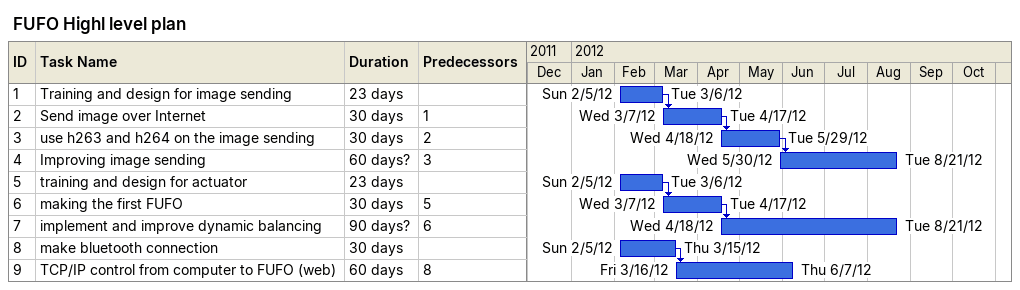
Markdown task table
FUFO Highl level plan

| ID | Task | Duration | Start | Finish | Predecessors |
|---|---|---|---|---|---|
| 1 | Training and design for image sending | 23d | 2012-02-05 | 2012-03-06 |  |
| 2 | Send image over Internet | 30d | 2012-03-07 | 2012-04-17 | 1 |
| 3 | use h263 and h264 on the image sending | 30d | 2012-04-18 | 2012-05-29 | 2 |
| 4 | Improving image sending | 60d? | 2012-05-30 | 2012-08-21 | 3 |
| 5 | training and design for actuator | 23d | 2012-02-05 | 2012-03-06 |  |
| 6 | making the first FUFO | 30d | 2012-03-07 | 2012-04-17 | 5 |
| 7 | implement and improve dynamic balancing | 90d? | 2012-04-18 | 2012-08-21 | 6 |
| 8 | make bluetooth connection | 30d | 2012-02-05 | 2012-03-15 |  |
| 9 | TCP/IP control from computer to FUFO (web) | 60d | 2012-03-16 | 2012-06-07 | 8 |
